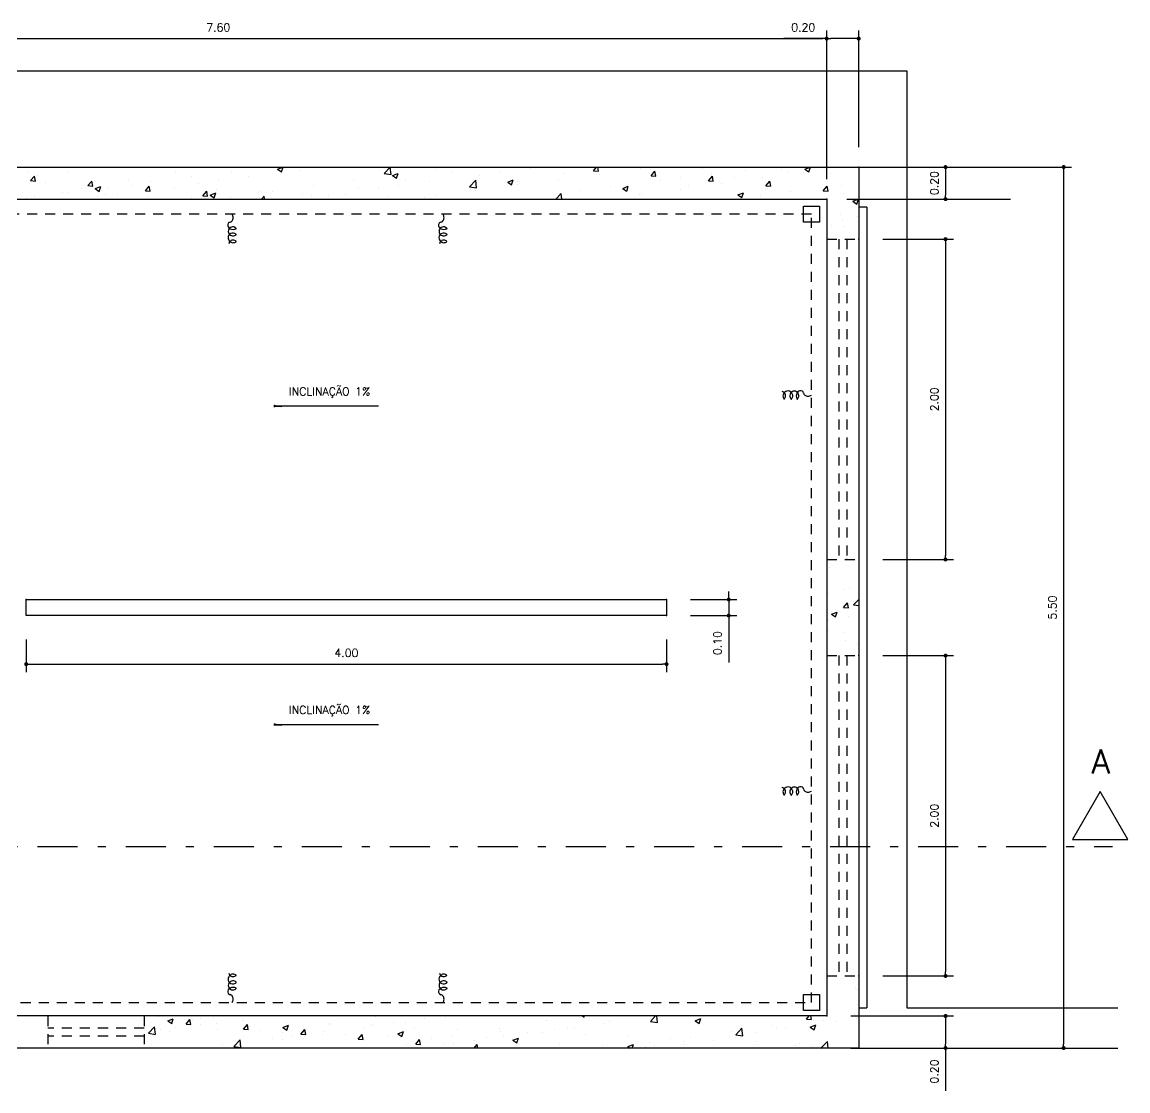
# Model space of a CAD drawing. Extents: x -14.6 to 12.4, y -16 to 11.8.
# Drawn here: x -1.39 to 12.42, y -1.5 to 11.85 of the extents above; entities that cross this region are included whole.
import ezdxf

# ---------------------------------------------------------------- set-up
doc = ezdxf.new("R2010")
doc.units = 0
doc.header["$LTSCALE"] = 0.5
doc.header["$MEASUREMENT"] = 0
doc.linetypes.add('DASHDOTX2', pattern=[2, 1, -0.5, 0, -0.5])
doc.linetypes.add('HIDDEN', pattern=[0.375, 0.25, -0.125])
doc.layers.get('0').update_dxf_attribs({"linetype": 'CONTINUOUS'})
doc.layers.get('DEFPOINTS').update_dxf_attribs({"linetype": 'CONTINUOUS'})
doc.layers.add('DETALHES', color=4, linetype='CONTINUOUS')
doc.styles.add('ROMANS', font='romans')
doc.dimstyles.new('LINEAR', dxfattribs={"dimtxt": 0.1, "dimasz": 0.05, "dimexe": 0.1, "dimexo": 0.3, "dimgap": 0.09, "dimtad": 1, "dimlfac": 0.5, "dimzin": 1, "dimtxsty": 'ROMANS', "dimblk1": 'DOT', "dimblk2": 'DOT', "dimsah": 1, "dimcen": 0.09, "dimclrd": 1, "dimclre": 1, "dimclrt": 3, "dimazin": 3, "dimtfac": 1, "dimtdec": 4, "dimtmove": 0, "dimatfit": 3, "dimtolj": 1, "dimtzin": 1})
doc.dimstyles.new('TEXTO', dxfattribs={"dimtxt": 0.1, "dimasz": 0.1, "dimexe": 0.1, "dimexo": 0.3, "dimgap": 0.09, "dimtad": 1, "dimdec": 4, "dimlfac": 0.5, "dimzin": 5, "dimtxsty": 'ROMANS', "dimcen": 0.09, "dimclrd": 1, "dimclre": 1, "dimclrt": 3, "dimazin": 3, "dimtfac": 1, "dimtdec": 4, "dimtmove": 0, "dimatfit": 3, "dimtolj": 1, "dimtzin": 0})

# ---------------------------------------------------------------- blocks, each defined once
blk = doc.blocks.new('_DOT')
at = {"color": 0, "linetype": 'BYBLOCK'}
blk.add_line((-0.5, 0), (-1, 0), dxfattribs=at)
at = {"color": 0, "linetype": 'BYBLOCK', "const_width": 0.5}
blk.add_lwpolyline([(-0.25, 0, 1), (0.25, 0, 1)], format="xyb", close=True, dxfattribs=at)
blk = doc.blocks.new('*D13')
at = {"color": 1, "linetype": 'BYBLOCK'}
for p, q in [((8.956, 10.038), (10.241, 10.038)), ((10.141, 9.988), (10.141, 9.688)), ((8.956, 9.638), (10.241, 9.638))]:
    blk.add_line(p, q, dxfattribs=at)
at = {"layer": 'DEFPOINTS', "color": 0, "linetype": 'BYBLOCK'}
for p in [(8.656, 10.038), (8.656, 9.638), (10.141, 9.638)]:
    blk.add_point(p, dxfattribs=at)
at = {"color": 1, "linetype": 'BYBLOCK', "xscale": 0.05, "yscale": 0.05, "zscale": 0.05}
for p, rotation in [((10.141, 10.038), 90), ((10.141, 9.638), 270)]:
    blk.add_blockref('_DOT', p, dxfattribs=dict(at, rotation=rotation))
at = {"color": 3, "linetype": 'BYBLOCK', "insert": (10.001, 9.838), "char_height": 0.1, "attachment_point": 5, "rotation": 90, "style": 'ROMANS'}
blk.add_mtext('\\A1;0.20', dxfattribs=at)
blk = doc.blocks.new('*D14')
at = {"color": 1, "linetype": 'BYBLOCK'}
for p, q in [((8.656, 9.938), (8.656, 11.742)), ((9.056, 10.338), (9.056, 11.742)), ((8.656, 11.642), (8.121, 11.642)), ((9.006, 11.642), (8.706, 11.642))]:
    blk.add_line(p, q, dxfattribs=at)
at = {"layer": 'DEFPOINTS', "color": 0, "linetype": 'BYBLOCK'}
for p in [(8.656, 11.642), (9.056, 10.038), (8.656, 9.638)]:
    blk.add_point(p, dxfattribs=at)
at = {"color": 1, "linetype": 'BYBLOCK', "xscale": 0.05, "yscale": 0.05, "zscale": 0.05, "rotation": 180}
blk.add_blockref('_DOT', (8.656, 11.642), dxfattribs=at)
at = {"color": 1, "linetype": 'BYBLOCK', "xscale": 0.05, "yscale": 0.05, "zscale": 0.05}
blk.add_blockref('_DOT', (9.056, 11.642), dxfattribs=at)
at = {"color": 3, "linetype": 'BYBLOCK', "insert": (8.363, 11.782), "char_height": 0.1, "attachment_point": 5, "style": 'ROMANS'}
blk.add_mtext('\\A1;0.20', dxfattribs=at)
blk = doc.blocks.new('*D15')
at = {"color": 1, "linetype": 'BYBLOCK'}
for p, q in [((-6.544, 9.938), (-6.544, 11.742)), ((8.656, 9.938), (8.656, 11.742)), ((-6.494, 11.642), (8.606, 11.642))]:
    blk.add_line(p, q, dxfattribs=at)
at = {"layer": 'DEFPOINTS', "color": 0, "linetype": 'BYBLOCK'}
for p in [(8.656, 11.642), (-6.544, 9.638), (8.656, 9.638)]:
    blk.add_point(p, dxfattribs=at)
at = {"color": 1, "linetype": 'BYBLOCK', "xscale": 0.05, "yscale": 0.05, "zscale": 0.05, "rotation": 180}
blk.add_blockref('_DOT', (-6.544, 11.642), dxfattribs=at)
at = {"color": 1, "linetype": 'BYBLOCK', "xscale": 0.05, "yscale": 0.05, "zscale": 0.05}
blk.add_blockref('_DOT', (8.656, 11.642), dxfattribs=at)
at = {"color": 3, "linetype": 'BYBLOCK', "insert": (1.056, 11.782), "char_height": 0.1, "attachment_point": 5, "style": 'ROMANS'}
blk.add_mtext('\\A1;7.60', dxfattribs=at)
blk = doc.blocks.new('*D17')
at = {"color": 1, "linetype": 'BYBLOCK'}
for p, q in [((9.356, 9.138), (10.241, 9.138)), ((10.141, 9.088), (10.141, 5.188)), ((9.356, 5.138), (10.241, 5.138))]:
    blk.add_line(p, q, dxfattribs=at)
at = {"layer": 'DEFPOINTS', "color": 0, "linetype": 'BYBLOCK'}
for p in [(9.056, 9.138), (9.056, 5.138), (10.141, 5.138)]:
    blk.add_point(p, dxfattribs=at)
at = {"color": 1, "linetype": 'BYBLOCK', "xscale": 0.05, "yscale": 0.05, "zscale": 0.05}
for p, rotation in [((10.141, 9.138), 90), ((10.141, 5.138), 270)]:
    blk.add_blockref('_DOT', p, dxfattribs=dict(at, rotation=rotation))
at = {"color": 3, "linetype": 'BYBLOCK', "insert": (10.001, 7.138), "char_height": 0.1, "attachment_point": 5, "rotation": 90, "style": 'ROMANS'}
blk.add_mtext('\\A1;2.00', dxfattribs=at)
blk = doc.blocks.new('*D18')
at = {"color": 1, "linetype": 'BYBLOCK'}
for p, q in [((9.356, 3.938), (10.241, 3.938)), ((10.141, 3.888), (10.141, -0.012)), ((9.356, -0.062), (10.241, -0.062))]:
    blk.add_line(p, q, dxfattribs=at)
at = {"layer": 'DEFPOINTS', "color": 0, "linetype": 'BYBLOCK'}
for p in [(9.056, 3.938), (9.056, -0.062), (10.141, -0.062)]:
    blk.add_point(p, dxfattribs=at)
at = {"color": 1, "linetype": 'BYBLOCK', "xscale": 0.05, "yscale": 0.05, "zscale": 0.05}
for p, rotation in [((10.141, 3.938), 90), ((10.141, -0.062), 270)]:
    blk.add_blockref('_DOT', p, dxfattribs=dict(at, rotation=rotation))
at = {"color": 3, "linetype": 'BYBLOCK', "insert": (10.001, 1.938), "char_height": 0.1, "attachment_point": 5, "rotation": 90, "style": 'ROMANS'}
blk.add_mtext('\\A1;2.00', dxfattribs=at)
blk = doc.blocks.new('*D19')
at = {"color": 1, "linetype": 'BYBLOCK'}
for p, q in [((8.956, -0.562), (10.241, -0.562)), ((10.141, -0.612), (10.141, -0.912)), ((8.956, -0.962), (10.241, -0.962)), ((10.141, -0.962), (10.141, -1.497))]:
    blk.add_line(p, q, dxfattribs=at)
at = {"layer": 'DEFPOINTS', "color": 0, "linetype": 'BYBLOCK'}
for p in [(8.656, -0.562), (8.656, -0.962), (10.141, -0.962)]:
    blk.add_point(p, dxfattribs=at)
at = {"color": 1, "linetype": 'BYBLOCK', "xscale": 0.05, "yscale": 0.05, "zscale": 0.05}
for p, rotation in [((10.141, -0.562), 90), ((10.141, -0.962), 270)]:
    blk.add_blockref('_DOT', p, dxfattribs=dict(at, rotation=rotation))
at = {"color": 3, "linetype": 'BYBLOCK', "insert": (10.001, -1.255), "char_height": 0.1, "attachment_point": 5, "rotation": 90, "style": 'ROMANS'}
blk.add_mtext('\\A1;0.20', dxfattribs=at)
blk = doc.blocks.new('*D25')
at = {"color": 1, "linetype": 'BYBLOCK'}
for p, q in [((-1.344, 4.138), (-1.344, 3.732)), ((6.656, 4.138), (6.656, 3.732)), ((-1.294, 3.832), (6.606, 3.832))]:
    blk.add_line(p, q, dxfattribs=at)
at = {"layer": 'DEFPOINTS', "color": 0, "linetype": 'BYBLOCK'}
for p in [(-1.344, 4.438), (6.656, 4.438), (6.656, 3.832)]:
    blk.add_point(p, dxfattribs=at)
at = {"color": 1, "linetype": 'BYBLOCK', "xscale": 0.05, "yscale": 0.05, "zscale": 0.05, "rotation": 180}
blk.add_blockref('_DOT', (-1.344, 3.832), dxfattribs=at)
at = {"color": 1, "linetype": 'BYBLOCK', "xscale": 0.05, "yscale": 0.05, "zscale": 0.05}
blk.add_blockref('_DOT', (6.656, 3.832), dxfattribs=at)
at = {"color": 3, "linetype": 'BYBLOCK', "insert": (2.656, 3.972), "char_height": 0.1, "attachment_point": 5, "style": 'ROMANS'}
blk.add_mtext('\\A1;4.00', dxfattribs=at)
blk = doc.blocks.new('*D26')
at = {"color": 1, "linetype": 'BYBLOCK'}
for p, q in [((7.432, 4.688), (7.432, 4.738)), ((6.956, 4.638), (7.532, 4.638)), ((7.432, 4.638), (7.432, 4.438)), ((6.956, 4.438), (7.532, 4.438)), ((7.432, 4.388), (7.432, 3.853))]:
    blk.add_line(p, q, dxfattribs=at)
at = {"layer": 'DEFPOINTS', "color": 0, "linetype": 'BYBLOCK'}
for p in [(6.656, 4.638), (6.656, 4.438), (7.432, 4.438)]:
    blk.add_point(p, dxfattribs=at)
at = {"color": 1, "linetype": 'BYBLOCK', "xscale": 0.05, "yscale": 0.05, "zscale": 0.05}
for p, rotation in [((7.432, 4.638), 270), ((7.432, 4.438), 90)]:
    blk.add_blockref('_DOT', p, dxfattribs=dict(at, rotation=rotation))
at = {"color": 3, "linetype": 'BYBLOCK', "insert": (7.292, 4.095), "char_height": 0.1, "attachment_point": 5, "rotation": 90, "style": 'ROMANS'}
blk.add_mtext('\\A1;0.10', dxfattribs=at)
blk = doc.blocks.new('*D27')
at = {"color": 1, "linetype": 'BYBLOCK'}
for p, q in [((9.356, 10.038), (11.716, 10.038)), ((11.616, 9.988), (11.616, -0.912)), ((9.356, -0.962), (11.716, -0.962))]:
    blk.add_line(p, q, dxfattribs=at)
at = {"layer": 'DEFPOINTS', "color": 0, "linetype": 'BYBLOCK'}
for p in [(9.056, 10.038), (9.056, -0.962), (11.616, -0.962)]:
    blk.add_point(p, dxfattribs=at)
at = {"color": 1, "linetype": 'BYBLOCK', "xscale": 0.05, "yscale": 0.05, "zscale": 0.05}
for p, rotation in [((11.616, 10.038), 90), ((11.616, -0.962), 270)]:
    blk.add_blockref('_DOT', p, dxfattribs=dict(at, rotation=rotation))
at = {"color": 3, "linetype": 'BYBLOCK', "insert": (11.476, 4.538), "char_height": 0.1, "attachment_point": 5, "rotation": 90, "style": 'ROMANS'}
blk.add_mtext('\\A1;5.50', dxfattribs=at)

msp = doc.modelspace()

# ---------------------------------------------------------------- linework, layer by layer
at = {"color": 1, "linetype": 'BYBLOCK'}
for p, q in [((8.656, 9.888), (8.656, 11.742)), ((9.056, 10.288), (9.056, 11.742)), ((-6.444, 11.642), (8.556, 11.642)), ((9.306, 10.038), (10.954, 10.038)), ((8.906, 9.638), (10.954, 9.638))]:
    msp.add_line(p, q, dxfattribs=at)
at = {"color": 3}
for p, q in [((-6.944, 11.238), (9.656, 11.238)), ((9.656, 11.238), (9.656, -0.462)), ((9.156, 9.538), (9.056, 9.538)), ((9.156, 9.538), (9.156, -0.462)), ((9.056, -0.462), (9.156, -0.462)), ((9.656, -0.462), (12.293, -0.462)), ((9.056, -0.962), (12.293, -0.962))]:
    msp.add_line(p, q, dxfattribs=at)
at = {"color": 4}
for p, q in [((-6.944, 10.038), (9.056, 10.038)), ((9.056, 10.038), (9.056, -0.962)), ((-6.544, 9.638), (8.656, 9.638)), ((8.368, 9.35), (8.368, 9.55)), ((8.368, 9.55), (8.568, 9.55)), ((8.568, 9.55), (8.568, 9.35)), ((8.656, 9.638), (8.656, -0.562)), ((8.568, 9.35), (8.368, 9.35)), ((8.368, -0.495), (8.368, -0.295)), ((8.368, -0.295), (8.568, -0.295)), ((8.568, -0.295), (8.568, -0.495)), ((8.568, -0.495), (8.368, -0.495)), ((8.656, -0.562), (-6.544, -0.562)), ((9.056, -0.962), (-6.944, -0.962))]:
    msp.add_line(p, q, dxfattribs=at)
at = {"color": 1}
for p, q in [((-1.322, 9.978), (-1.322, 9.978)), ((-0.825, 9.978), (-0.825, 9.978)), ((0.515, 9.975), (0.515, 9.975)), ((1.223, 9.989), (1.223, 9.989)), ((1.796, 10.011), (1.865, 10.038)), ((1.796, 10.011), (1.846, 9.978)), ((1.846, 9.978), (1.866, 10.038)), ((2.065, 9.998), (2.065, 9.998)), ((2.315, 10.031), (2.315, 10.031)), ((3.126, 9.958), (3.203, 10.038)), ((3.126, 9.958), (3.215, 9.944)), ((3.215, 9.944), (3.204, 10.038)), ((3.233, 9.931), (3.303, 9.958)), ((3.283, 9.898), (3.304, 9.958)), ((3.781, 10.011), (3.781, 10.011)), ((3.973, 9.979), (3.973, 9.979)), ((4.574, 9.969), (4.574, 9.969)), ((4.952, 10.019), (4.952, 10.019)), ((5.379, 9.96), (5.379, 9.96)), ((5.745, 9.993), (5.782, 10.038)), ((5.745, 9.993), (5.805, 9.988)), ((5.805, 9.988), (5.796, 10.038)), ((5.812, 9.951), (5.812, 9.951)), ((6.331, 10.026), (6.331, 10.026)), ((6.462, 9.93), (6.51, 9.988)), ((6.522, 9.925), (6.51, 9.988)), ((7.105, 10.022), (7.105, 10.022)), ((7.211, 9.956), (7.211, 9.956)), ((7.639, 9.999), (7.639, 9.999)), ((8.093, 10.011), (8.093, 10.011)), ((8.172, 9.976), (8.172, 9.976)), ((8.371, 9.973), (8.371, 9.973)), ((8.385, 10.014), (8.448, 10.038)), ((8.385, 10.014), (8.435, 9.98)), ((8.435, 9.98), (8.454, 10.038)), ((8.706, 9.954), (8.706, 9.954)), ((8.876, 10.037), (8.876, 10.037)), ((-1.289, 9.869), (-1.241, 9.926)), ((-1.289, 9.869), (-1.229, 9.863)), ((-1.229, 9.863), (-1.241, 9.926)), ((-1.203, 9.928), (-1.203, 9.928)), ((-1.097, 9.849), (-1.097, 9.849)), ((-0.572, 9.806), (-0.523, 9.863)), ((-0.564, 9.826), (-0.564, 9.826)), ((-0.512, 9.801), (-0.523, 9.863)), ((-0.068, 9.875), (-0.068, 9.875)), ((0.204, 9.855), (0.204, 9.855)), ((0.717, 9.925), (0.717, 9.925)), ((0.804, 9.832), (0.804, 9.832)), ((1.055, 9.865), (1.055, 9.865)), ((1.434, 9.915), (1.434, 9.915)), ((2.748, 9.866), (2.748, 9.866)), ((3.233, 9.931), (3.283, 9.898)), ((3.268, 9.941), (3.268, 9.941)), ((3.389, 9.879), (3.389, 9.879)), ((3.692, 9.853), (3.692, 9.853)), ((4.193, 9.792), (4.271, 9.873)), ((4.282, 9.778), (4.271, 9.873)), ((4.323, 9.936), (4.323, 9.936)), ((4.671, 9.851), (4.741, 9.878)), ((4.671, 9.851), (4.72, 9.818)), ((4.72, 9.818), (4.741, 9.878)), ((4.793, 9.817), (4.793, 9.817)), ((4.795, 9.86), (4.795, 9.86)), ((5.307, 9.887), (5.307, 9.887)), ((6.462, 9.93), (6.522, 9.925)), ((6.581, 9.873), (6.581, 9.873)), ((6.832, 9.906), (6.832, 9.906)), ((6.927, 9.81), (6.927, 9.81)), ((7.179, 9.868), (7.228, 9.925)), ((7.179, 9.868), (7.239, 9.862)), ((7.239, 9.863), (7.228, 9.925)), ((7.338, 9.828), (7.338, 9.828)), ((7.51, 9.91), (7.51, 9.91)), ((7.857, 9.903), (7.857, 9.903)), ((7.897, 9.805), (7.945, 9.862)), ((7.957, 9.8), (7.945, 9.862)), ((8.84, 9.811), (8.84, 9.811)), ((-1.235, 9.675), (-1.235, 9.675)), ((-0.886, 9.715), (-0.886, 9.715)), ((-0.82, 9.716), (-0.82, 9.716)), ((-0.652, 9.775), (-0.652, 9.775)), ((-0.572, 9.806), (-0.512, 9.801)), ((-0.481, 9.769), (-0.411, 9.796)), ((-0.481, 9.769), (-0.431, 9.735)), ((-0.431, 9.735), (-0.411, 9.796)), ((-0.353, 9.692), (-0.353, 9.692)), ((-0.315, 9.78), (-0.315, 9.78)), ((-0.206, 9.699), (-0.206, 9.699)), ((-0.03, 9.804), (-0.03, 9.804)), ((0.146, 9.743), (0.194, 9.8)), ((0.146, 9.743), (0.205, 9.738)), ((0.173, 9.749), (0.173, 9.749)), ((0.205, 9.738), (0.194, 9.801)), ((0.504, 9.781), (0.504, 9.781)), ((0.863, 9.68), (0.911, 9.738)), ((0.863, 9.68), (0.923, 9.675)), ((0.923, 9.675), (0.911, 9.738)), ((0.956, 9.689), (1.026, 9.716)), ((0.956, 9.689), (1.006, 9.655)), ((1.006, 9.655), (1.026, 9.716)), ((1.038, 9.759), (1.038, 9.759)), ((1.572, 9.736), (1.572, 9.736)), ((1.597, 9.638), (1.628, 9.675)), ((1.635, 9.638), (1.628, 9.675)), ((1.73, 9.731), (1.73, 9.731)), ((2.106, 9.714), (2.106, 9.714)), ((2.223, 9.679), (2.223, 9.679)), ((2.243, 9.802), (2.243, 9.802)), ((2.431, 9.687), (2.431, 9.687)), ((2.639, 9.691), (2.639, 9.691)), ((2.806, 9.779), (2.806, 9.779)), ((3.063, 9.77), (3.063, 9.77)), ((3.313, 9.803), (3.313, 9.803)), ((3.769, 9.678), (3.769, 9.678)), ((4.193, 9.792), (4.282, 9.778)), ((4.212, 9.76), (4.212, 9.76)), ((4.274, 9.742), (4.274, 9.742)), ((5.271, 9.638), (5.338, 9.708)), ((5.321, 9.707), (5.321, 9.707)), ((5.346, 9.638), (5.338, 9.708)), ((5.571, 9.74), (5.571, 9.74)), ((5.95, 9.79), (5.95, 9.79)), ((6.108, 9.771), (6.178, 9.798)), ((6.108, 9.771), (6.157, 9.738)), ((6.158, 9.738), (6.178, 9.798)), ((6.319, 9.694), (6.319, 9.694)), ((6.344, 9.71), (6.344, 9.71)), ((6.833, 9.764), (6.833, 9.764)), ((7.545, 9.691), (7.615, 9.718)), ((7.545, 9.691), (7.595, 9.657)), ((7.595, 9.658), (7.615, 9.718)), ((7.829, 9.678), (7.829, 9.678)), ((7.897, 9.805), (7.956, 9.8)), ((8.208, 9.728), (8.208, 9.728)), ((8.614, 9.742), (8.662, 9.8)), ((8.614, 9.742), (8.674, 9.737)), ((8.674, 9.737), (8.662, 9.8)), ((8.864, 9.704), (8.864, 9.704)), ((-1.334, 9.645), (-1.334, 9.645)), ((-0.456, 9.666), (-0.456, 9.666)), ((0.181, 9.669), (0.181, 9.669)), ((0.715, 9.647), (0.715, 9.647)), ((1.21, 9.656), (1.21, 9.656)), ((3.173, 9.668), (3.173, 9.668)), ((3.629, 9.66), (3.629, 9.66)), ((3.707, 9.646), (3.707, 9.646)), ((7.579, 9.645), (7.579, 9.645)), ((8.358, 9.64), (8.358, 9.64)), ((8.982, 9.611), (9.052, 9.638)), ((8.982, 9.611), (9.032, 9.577)), ((9.032, 9.577), (9.052, 9.638)), ((8.827, 9.449), (8.827, 9.449)), ((9.045, 9.42), (9.045, 9.42)), ((8.722, 9.309), (8.722, 9.309)), ((8.851, 9.372), (8.851, 9.372)), ((8.875, 9.294), (8.875, 9.294)), ((8.665, 5.045), (8.665, 5.045)), ((8.693, 5.044), (8.693, 5.044)), ((8.681, 4.711), (8.681, 4.711)), ((8.873, 4.767), (8.873, 4.767)), ((8.939, 4.787), (8.939, 4.787)), ((8.868, 4.54), (8.916, 4.597)), ((8.928, 4.534), (8.916, 4.597)), ((8.992, 4.571), (9.056, 4.638)), ((8.992, 4.571), (9.056, 4.562)), ((8.716, 4.455), (8.786, 4.482)), ((8.716, 4.455), (8.766, 4.421)), ((8.766, 4.421), (8.786, 4.482)), ((8.868, 4.54), (8.928, 4.534)), ((8.926, 4.425), (8.926, 4.425)), ((8.669, 4.378), (8.669, 4.378)), ((8.675, 4.392), (8.675, 4.392)), ((8.678, 4.256), (8.678, 4.256)), ((8.863, 4.229), (8.863, 4.229)), ((8.657, 4.045), (8.657, 4.045)), ((8.663, 4.031), (8.663, 4.031)), ((8.889, 4.122), (8.889, 4.122)), ((9.041, 4.081), (9.041, 4.081)), ((9.018, -0.207), (9.018, -0.207)), ((9.037, -0.237), (9.037, -0.237)), ((9.006, -0.54), (9.006, -0.54)), ((9.04, -0.42), (9.04, -0.42)), ((0.304, -0.57), (0.304, -0.57)), ((0.424, -0.623), (0.494, -0.597)), ((0.424, -0.623), (0.474, -0.657)), ((0.474, -0.657), (0.494, -0.596)), ((0.654, -0.662), (0.702, -0.605)), ((0.654, -0.662), (0.713, -0.667)), ((0.713, -0.667), (0.702, -0.605)), ((0.739, -0.61), (0.739, -0.61)), ((0.833, -0.664), (0.833, -0.664)), ((0.838, -0.592), (0.838, -0.592)), ((0.99, -0.577), (0.99, -0.577)), ((1.033, -0.651), (1.033, -0.651)), ((1.353, -0.589), (1.353, -0.589)), ((1.371, -0.725), (1.419, -0.667)), ((1.372, -0.615), (1.372, -0.615)), ((1.431, -0.73), (1.419, -0.667)), ((1.861, -0.704), (1.931, -0.677)), ((1.905, -0.637), (1.905, -0.637)), ((1.911, -0.737), (1.931, -0.677)), ((2.439, -0.66), (2.439, -0.66)), ((2.439, -0.671), (2.439, -0.671)), ((2.973, -0.683), (2.973, -0.683)), ((2.997, -0.672), (2.997, -0.672)), ((3.022, -0.571), (3.022, -0.571)), ((3.248, -0.639), (3.248, -0.639)), ((3.392, -0.642), (3.392, -0.642)), ((3.626, -0.59), (3.626, -0.59)), ((3.897, -0.578), (3.897, -0.578)), ((5.154, -0.62), (5.154, -0.62)), ((5.607, -0.562), (5.625, -0.575)), ((5.625, -0.575), (5.63, -0.562)), ((5.885, -0.652), (5.885, -0.652)), ((5.942, -0.626), (5.942, -0.626)), ((6.453, -0.63), (6.518, -0.562)), ((6.453, -0.63), (6.542, -0.644)), ((6.516, -0.569), (6.516, -0.569)), ((6.542, -0.644), (6.533, -0.562)), ((7.013, -0.621), (7.083, -0.594)), ((7.013, -0.621), (7.062, -0.655)), ((7.063, -0.655), (7.083, -0.594)), ((7.981, -0.679), (7.981, -0.679)), ((8.405, -0.6), (8.437, -0.562)), ((8.405, -0.6), (8.464, -0.605)), ((8.45, -0.701), (8.52, -0.674)), ((8.465, -0.605), (8.457, -0.562)), ((8.487, -0.615), (8.487, -0.615)), ((8.5, -0.735), (8.52, -0.674)), ((8.612, -0.616), (8.612, -0.616)), ((8.774, -0.631), (8.774, -0.631)), ((9.025, -0.598), (9.025, -0.598)), ((0.182, -0.777), (0.26, -0.696)), ((0.182, -0.777), (0.271, -0.791)), ((0.271, -0.79), (0.26, -0.696)), ((0.328, -0.728), (0.328, -0.728)), ((0.45, -0.752), (0.45, -0.752)), ((0.515, -0.704), (0.515, -0.704)), ((1.049, -0.727), (1.049, -0.727)), ((1.371, -0.725), (1.431, -0.73)), ((1.583, -0.749), (1.583, -0.749)), ((1.856, -0.771), (1.856, -0.771)), ((1.861, -0.704), (1.911, -0.737)), ((1.987, -0.805), (1.987, -0.805)), ((2.088, -0.788), (2.136, -0.73)), ((2.088, -0.788), (2.148, -0.793)), ((2.116, -0.772), (2.116, -0.772)), ((2.148, -0.793), (2.136, -0.73)), ((2.359, -0.787), (2.359, -0.787)), ((2.366, -0.756), (2.366, -0.756)), ((2.65, -0.794), (2.65, -0.794)), ((2.805, -0.85), (2.854, -0.793)), ((2.865, -0.856), (2.854, -0.793)), ((2.879, -0.712), (2.879, -0.712)), ((3.184, -0.817), (3.184, -0.817)), ((3.298, -0.784), (3.368, -0.757)), ((3.298, -0.784), (3.348, -0.817)), ((3.348, -0.817), (3.368, -0.757)), ((3.507, -0.705), (3.507, -0.705)), ((3.987, -0.821), (3.987, -0.821)), ((4.041, -0.728), (4.041, -0.728)), ((4.571, -0.72), (4.571, -0.72)), ((4.575, -0.75), (4.575, -0.75)), ((4.624, -0.818), (4.624, -0.818)), ((4.918, -0.765), (4.918, -0.765)), ((5.108, -0.773), (5.108, -0.773)), ((5.256, -0.735), (5.256, -0.735)), ((5.423, -0.701), (5.423, -0.701)), ((5.506, -0.702), (5.506, -0.702)), ((5.642, -0.795), (5.642, -0.795)), ((6.176, -0.818), (6.176, -0.818)), ((6.949, -0.825), (6.949, -0.825)), ((7.445, -0.817), (7.445, -0.817)), ((7.468, -0.75), (7.468, -0.75)), ((7.514, -0.797), (7.514, -0.797)), ((7.521, -0.796), (7.598, -0.715)), ((7.521, -0.796), (7.609, -0.81)), ((7.61, -0.809), (7.598, -0.715)), ((7.764, -0.764), (7.764, -0.764)), ((8.028, -0.716), (8.028, -0.716)), ((8.143, -0.715), (8.143, -0.715)), ((8.45, -0.701), (8.5, -0.735)), ((1.105, -0.921), (1.105, -0.921)), ((1.25, -0.942), (1.328, -0.861)), ((1.25, -0.942), (1.339, -0.956)), ((1.273, -0.871), (1.273, -0.871)), ((1.339, -0.956), (1.328, -0.861)), ((1.341, -0.921), (1.341, -0.921)), ((1.737, -0.838), (1.737, -0.838)), ((1.854, -0.851), (1.854, -0.851)), ((2.805, -0.85), (2.865, -0.856)), ((3.404, -0.921), (3.404, -0.921)), ((3.523, -0.913), (3.571, -0.856)), ((3.523, -0.913), (3.582, -0.918)), ((3.582, -0.918), (3.571, -0.856)), ((3.718, -0.839), (3.718, -0.839)), ((3.885, -0.911), (3.885, -0.911)), ((3.995, -0.901), (3.995, -0.901)), ((4.245, -0.868), (4.245, -0.868)), ((4.251, -0.962), (4.288, -0.918)), ((4.252, -0.862), (4.252, -0.862)), ((4.296, -0.962), (4.288, -0.918)), ((4.404, -0.836), (4.404, -0.836)), ((4.735, -0.864), (4.805, -0.837)), ((4.735, -0.864), (4.785, -0.897)), ((4.785, -0.897), (4.805, -0.837)), ((4.785, -0.884), (4.785, -0.884)), ((5.319, -0.907), (5.319, -0.907)), ((5.853, -0.93), (5.853, -0.93)), ((5.93, -0.959), (5.93, -0.959)), ((6.172, -0.944), (6.242, -0.917)), ((6.172, -0.944), (6.2, -0.962)), ((6.227, -0.962), (6.243, -0.917)), ((6.387, -0.952), (6.387, -0.952)), ((6.444, -0.889), (6.444, -0.889)), ((6.503, -0.93), (6.503, -0.93)), ((6.71, -0.84), (6.71, -0.84)), ((6.862, -0.917), (6.862, -0.917)), ((6.882, -0.88), (6.882, -0.88)), ((7.244, -0.863), (7.244, -0.863)), ((7.778, -0.885), (7.778, -0.885)), ((8.268, -0.936), (8.268, -0.936)), ((8.311, -0.908), (8.311, -0.908)), ((8.474, -0.948), (8.474, -0.948)), ((8.588, -0.961), (8.666, -0.88)), ((8.588, -0.961), (8.594, -0.962)), ((8.675, -0.962), (8.666, -0.88))]:
    msp.add_line(p, q, dxfattribs=at)
at = {"color": 2, "linetype": 'HIDDEN'}
for p, q in [((8.468, 9.45), (-1.863, 9.45)), ((8.468, -0.395), (8.468, 9.45)), ((8.656, 9.138), (9.056, 9.138)), ((8.806, 9.138), (8.806, 5.138)), ((8.906, 9.138), (8.906, 5.138)), ((8.656, 5.138), (9.056, 5.138)), ((8.656, 3.938), (9.056, 3.938)), ((8.806, 3.938), (8.806, -0.062)), ((8.906, 3.938), (8.906, -0.062)), ((8.656, -0.062), (9.056, -0.062)), ((-1.863, -0.395), (8.468, -0.395)), ((-1.072, -0.562), (-1.072, -0.962)), ((0.128, -0.562), (0.128, -0.962)), ((0.128, -0.712), (-1.072, -0.712)), ((0.128, -0.812), (-1.072, -0.812))]:
    msp.add_line(p, q, dxfattribs=at)
at = {"color": 5}
for p, q in [((12.072, 2.243), (11.726, 1.643)), ((12.419, 1.643), (12.072, 2.243)), ((11.726, 1.643), (12.419, 1.643))]:
    msp.add_line(p, q, dxfattribs=at)
at = {"color": 4, "linetype": 'DASHDOTX2'}
msp.add_line((-13.301, 1.556), (12.227, 1.556), dxfattribs=at)
at = {"color": 2}
for centre, radius, start, end in [((1.17, 9.406), 0.0722, 0, 35.1006), ((1.173, 9.406), 0.0697, 324.2724, 360), ((3.804, 9.406), 0.0722, 0, 35.1006), ((3.806, 9.406), 0.0697, 324.2724, 360), ((1.22, 9.313), 0.0455, 149.8045, 227.5615), ((1.206, 9.321), 0.0299, 95.7017, 149.8045), ((1.236, 9.235), 0.0559, 121.7126, 181.059), ((1.24, 9.335), 0.0759, 227.5615, 285.6717), ((1.2, 9.387), 0.0366, 275.7017, 324.2724), ((1.237, 9.235), 0.0565, 62.6878, 121.7126), ((1.229, 9.378), 0.12, 285.6717, 294.4748), ((1.218, 9.198), 0.0973, 51.2987, 62.6878), ((1.277, 9.271), 0.00336, 294.4748, 349.0581), ((1.277, 9.271), 0.00359, 349.0581, 51.2987), ((3.853, 9.313), 0.0455, 149.8045, 227.5615), ((3.84, 9.321), 0.0299, 95.7017, 149.8045), ((3.87, 9.235), 0.0559, 121.7126, 181.059), ((3.874, 9.335), 0.0759, 227.5615, 285.6717), ((3.833, 9.387), 0.0366, 275.7017, 324.2724), ((3.87, 9.235), 0.0565, 62.6878, 121.7126), ((3.862, 9.378), 0.12, 285.6717, 294.4748), ((3.851, 9.198), 0.0973, 51.2987, 62.6878), ((3.91, 9.271), 0.00359, 349.0581, 51.2987), ((3.91, 9.271), 0.00336, 294.4748, 349.0581), ((1.235, 9.158), 0.0565, 129.7261, 196.6489), ((1.237, 9.235), 0.0563, 181.059, 237.7338), ((1.247, 9.161), 0.0689, 196.6489, 241.4419), ((1.24, 9.07), 0.0549, 117.1289, 167.9833), ((1.237, 9.154), 0.0608, 65.5272, 129.7261), ((1.238, 9.237), 0.058, 237.7338, 293.4934), ((1.239, 9.072), 0.0533, 65.4147, 117.1289), ((1.225, 9.267), 0.0909, 293.4934, 306.0681), ((1.219, 9.028), 0.102, 54.9698, 65.4147), ((1.222, 9.121), 0.0978, 54.9698, 65.5272), ((1.276, 9.197), 0.00437, 3.3536, 54.9698), ((1.275, 9.197), 0.00474, 306.0681, 3.3536), ((3.868, 9.158), 0.0565, 129.7261, 196.6489), ((3.87, 9.235), 0.0563, 181.059, 237.7338), ((3.88, 9.161), 0.0689, 196.6489, 241.4419), ((3.873, 9.07), 0.0549, 117.1289, 167.9833), ((3.871, 9.154), 0.0608, 65.5272, 129.7261), ((3.871, 9.237), 0.058, 237.7338, 293.4934), ((3.872, 9.072), 0.0533, 65.4147, 117.1289), ((3.858, 9.267), 0.0909, 293.4934, 306.0681), ((3.852, 9.028), 0.102, 54.9698, 65.4147), ((3.855, 9.121), 0.0978, 54.9698, 65.5272), ((3.909, 9.197), 0.00437, 3.3536, 54.9698), ((3.909, 9.197), 0.00474, 306.0681, 3.3536), ((1.24, 9.15), 0.0562, 241.4419, 291.3522), ((1.223, 9.195), 0.104, 291.3522, 301.0018), ((1.275, 9.108), 0.00336, 354.8595, 54.9698), ((1.275, 9.108), 0.0036, 301.0018, 354.8595), ((3.874, 9.15), 0.0562, 241.4419, 291.3522), ((3.856, 9.195), 0.104, 291.3522, 301.0018), ((3.908, 9.108), 0.00336, 354.8595, 54.9698), ((3.908, 9.108), 0.0036, 301.0018, 354.8595), ((8.087, 7.181), 0.0549, 27.1289, 77.9833), ((8.166, 7.18), 0.0562, 151.4419, 201.3522), ((8.178, 7.174), 0.0689, 106.6489, 151.4419), ((8.088, 7.182), 0.0533, 335.4147, 27.1289), ((8.174, 7.186), 0.0565, 39.7261, 106.6489), ((8.253, 7.183), 0.058, 147.7338, 203.4934), ((8.252, 7.184), 0.0563, 91.059, 147.7338), ((8.171, 7.183), 0.0608, 335.5272, 39.7261), ((8.252, 7.184), 0.0559, 31.7126, 91.059), ((8.352, 7.18), 0.0759, 137.5615, 195.6717), ((8.329, 7.201), 0.0455, 59.8045, 137.5615), ((8.251, 7.184), 0.0565, 332.6878, 31.7126), ((8.337, 7.214), 0.0299, 5.7017, 59.8045), ((8.403, 7.221), 0.0366, 185.7017, 234.2724), ((8.423, 7.248), 0.0697, 234.2724, 270), ((8.423, 7.25), 0.0722, 270, 305.1006), ((8.211, 7.198), 0.104, 201.3522, 211.0018), ((8.125, 7.146), 0.0036, 211.0018, 264.8595), ((8.125, 7.145), 0.00336, 264.8595, 324.9698), ((8.044, 7.202), 0.102, 324.9698, 335.4147), ((8.283, 7.196), 0.0909, 203.4934, 216.0681), ((8.214, 7.145), 0.00474, 216.0681, 273.3536), ((8.214, 7.145), 0.00437, 273.3536, 324.9698), ((8.137, 7.198), 0.0978, 324.9698, 335.5272), ((8.394, 7.192), 0.12, 195.6717, 204.4748), ((8.288, 7.144), 0.00336, 204.4748, 259.0581), ((8.288, 7.144), 0.00359, 259.0581, 321.2987), ((8.215, 7.202), 0.0973, 321.2987, 332.6878), ((8.087, 2.237), 0.0549, 27.1289, 77.9833), ((8.166, 2.236), 0.0562, 151.4419, 201.3522), ((8.211, 2.253), 0.104, 201.3522, 211.0018), ((8.178, 2.23), 0.0689, 106.6489, 151.4419), ((8.044, 2.258), 0.102, 324.9698, 335.4147), ((8.088, 2.238), 0.0533, 335.4147, 27.1289), ((8.174, 2.242), 0.0565, 39.7261, 106.6489), ((8.253, 2.239), 0.058, 147.7338, 203.4934), ((8.283, 2.252), 0.0909, 203.4934, 216.0681), ((8.252, 2.239), 0.0563, 91.059, 147.7338), ((8.137, 2.254), 0.0978, 324.9698, 335.5272), ((8.171, 2.239), 0.0608, 335.5272, 39.7261), ((8.252, 2.24), 0.0559, 31.7126, 91.059), ((8.352, 2.236), 0.0759, 137.5615, 195.6717), ((8.394, 2.248), 0.12, 195.6717, 204.4748), ((8.215, 2.258), 0.0973, 321.2987, 332.6878), ((8.329, 2.256), 0.0455, 59.8045, 137.5615), ((8.251, 2.24), 0.0565, 332.6878, 31.7126), ((8.337, 2.27), 0.0299, 5.7017, 59.8045), ((8.403, 2.277), 0.0366, 185.7017, 234.2724), ((8.423, 2.303), 0.0697, 234.2724, 270), ((8.423, 2.306), 0.0722, 270, 305.1006), ((8.125, 2.201), 0.0036, 211.0018, 264.8595), ((8.125, 2.201), 0.00336, 264.8595, 324.9698), ((8.214, 2.201), 0.00474, 216.0681, 273.3536), ((8.214, 2.201), 0.00437, 273.3536, 324.9698), ((8.288, 2.199), 0.00336, 204.4748, 259.0581), ((8.288, 2.2), 0.00359, 259.0581, 321.2987), ((1.235, -0.103), 0.0565, 163.3511, 230.2739), ((1.247, -0.107), 0.0689, 118.5581, 163.3511), ((1.237, -0.181), 0.0563, 122.2662, 178.941), ((1.24, -0.016), 0.0549, 192.0167, 242.8711), ((1.238, -0.182), 0.058, 66.5066, 122.2662), ((1.24, -0.095), 0.0562, 68.6478, 118.5581), ((1.239, -0.017), 0.0533, 242.8711, 294.5853), ((1.223, -0.14), 0.104, 58.9982, 68.6478), ((1.219, 0.027), 0.102, 294.5853, 305.0302), ((1.225, -0.212), 0.0909, 53.9319, 66.5066), ((1.275, -0.054), 0.0036, 5.1405, 58.9982), ((1.275, -0.054), 0.00336, 305.0302, 5.1405), ((3.868, -0.103), 0.0565, 163.3511, 230.2739), ((3.88, -0.107), 0.0689, 118.5581, 163.3511), ((3.87, -0.181), 0.0563, 122.2662, 178.941), ((3.873, -0.016), 0.0549, 192.0167, 242.8711), ((3.871, -0.182), 0.058, 66.5066, 122.2662), ((3.874, -0.095), 0.0562, 68.6478, 118.5581), ((3.872, -0.017), 0.0533, 242.8711, 294.5853), ((3.856, -0.14), 0.104, 58.9982, 68.6478), ((3.852, 0.027), 0.102, 294.5853, 305.0302), ((3.858, -0.212), 0.0909, 53.9319, 66.5066), ((3.908, -0.054), 0.0036, 5.1405, 58.9982), ((3.908, -0.054), 0.00336, 305.0302, 5.1405), ((1.22, -0.258), 0.0455, 132.4385, 210.1955), ((1.236, -0.181), 0.0559, 178.941, 238.2874), ((1.24, -0.281), 0.0759, 74.3283, 132.4385), ((1.237, -0.1), 0.0608, 230.2739, 294.4728), ((1.237, -0.18), 0.0565, 238.2874, 297.3122), ((1.229, -0.323), 0.12, 65.5252, 74.3283), ((1.222, -0.066), 0.0978, 294.4728, 305.0302), ((1.218, -0.144), 0.0973, 297.3122, 308.7013), ((1.275, -0.143), 0.00474, 356.6464, 53.9319), ((1.276, -0.143), 0.00437, 305.0302, 356.6464), ((1.277, -0.217), 0.00336, 10.9419, 65.5252), ((1.277, -0.217), 0.00359, 308.7013, 10.9419), ((3.853, -0.258), 0.0455, 132.4385, 210.1955), ((3.87, -0.181), 0.0559, 178.941, 238.2874), ((3.874, -0.281), 0.0759, 74.3283, 132.4385), ((3.871, -0.1), 0.0608, 230.2739, 294.4728), ((3.87, -0.18), 0.0565, 238.2874, 297.3122), ((3.862, -0.323), 0.12, 65.5252, 74.3283), ((3.855, -0.066), 0.0978, 294.4728, 305.0302), ((3.851, -0.144), 0.0973, 297.3122, 308.7013), ((3.909, -0.143), 0.00474, 356.6464, 53.9319), ((3.909, -0.143), 0.00437, 305.0302, 356.6464), ((3.91, -0.217), 0.00336, 10.9419, 65.5252), ((3.91, -0.217), 0.00359, 308.7013, 10.9419), ((1.206, -0.266), 0.0299, 210.1955, 264.2983), ((1.2, -0.332), 0.0366, 35.7276, 84.2983), ((1.173, -0.352), 0.0697, 0, 35.7276), ((1.17, -0.352), 0.0722, 324.8994, 360), ((3.84, -0.266), 0.0299, 210.1955, 264.2983), ((3.833, -0.332), 0.0366, 35.7276, 84.2983), ((3.806, -0.352), 0.0697, 0, 35.7276), ((3.804, -0.352), 0.0722, 324.8994, 360)]:
    msp.add_arc(centre, radius, start, end, dxfattribs=at)
at = {"color": 1, "linetype": 'BYBLOCK'}
for p in [(9.056, 10.038), (9.056, 10.038), (8.656, 9.638), (8.656, 9.638), (8.656, 9.638), (8.656, 9.638), (8.656, -0.562), (8.656, -0.562)]:
    msp.add_point(p, dxfattribs=at)
at = {"color": 0, "linetype": 'BYBLOCK'}
for p in [(9.056, 9.138), (8.906, 5.138), (9.056, 3.938), (9.056, -0.062)]:
    msp.add_point(p, dxfattribs=at)
at = {"layer": 'DETALHES'}
for p, q in [((-1.344, 4.438), (-1.344, 4.638)), ((-1.344, 4.638), (6.656, 4.638)), ((6.656, 4.638), (6.656, 4.438)), ((6.656, 4.438), (-1.344, 4.438))]:
    msp.add_line(p, q, dxfattribs=at)
for p in [(-1.344, 4.638), (6.656, 4.638), (6.656, 4.638), (6.656, 4.438)]:
    msp.add_point(p, dxfattribs=at)

# ---------------------------------------------------------------- texts
at = {"color": 4, "style": 'ROMANS'}
msp.add_text('A', height=0.3, dxfattribs=at).set_placement((11.965, 2.467))
at = {"layer": 'DETALHES', "color": 3, "char_height": 0.1, "attachment_point": 4, "style": 'ROMANS'}
for insert in [(1.938, 7.222), (1.938, 3.245)]:
    msp.add_mtext('\\A1;INCLINAÇÃO 1%', dxfattribs=dict(at, insert=insert))

# ---------------------------------------------------------------- dimensions: what is measured, and where the dimension line sits
at = {"layer": 'DETALHES'}
for p1, text, picture, middle in [((-6.544, 9.638), '7.60', '*D15', (1.056, 11.782)), ((9.056, 10.038), '0.20', '*D14', (8.363, 11.782))]:
    dim = msp.add_linear_dim(base=(8.656, 11.642), p1=p1, p2=(8.656, 9.638), text=text, dimstyle='LINEAR', dxfattribs=at)
    dim.commit()
    dim.dimension.update_dxf_attribs({"geometry": picture, "text_midpoint": middle})
dim = msp.add_linear_dim(base=(10.141, 9.638), p1=(8.656, 10.038), p2=(8.656, 9.638), angle=90, text='0.20', dimstyle='LINEAR', dxfattribs=at)
dim.commit()
dim.dimension.update_dxf_attribs({"geometry": '*D13', "text_midpoint": (10.141, 9.838), "dimtype": 160})
for base, p1, p2, text, picture, middle in [((11.616, -0.962), (9.056, 10.038), (9.056, -0.962), '5.50', '*D27', (11.476, 4.538)), ((10.141, 5.138), (9.056, 9.138), (9.056, 5.138), '2.00', '*D17', (10.001, 7.138)), ((10.141, -0.062), (9.056, 3.938), (9.056, -0.062), '2.00', '*D18', (10.001, 1.938)), ((10.141, -0.962), (8.656, -0.562), (8.656, -0.962), '0.20', '*D19', (10.001, -1.255))]:
    dim = msp.add_linear_dim(base=base, p1=p1, p2=p2, angle=90, text=text, dimstyle='LINEAR', dxfattribs=at)
    dim.commit()
    dim.dimension.update_dxf_attribs({"geometry": picture, "text_midpoint": middle})
dim = msp.add_linear_dim(base=(7.432, 4.438), p1=(6.656, 4.638), p2=(6.656, 4.438), angle=90, dimstyle='LINEAR', dxfattribs=at)
dim.commit()
dim.dimension.update_dxf_attribs({"geometry": '*D26', "text_midpoint": (7.292, 4.095)})
dim = msp.add_linear_dim(base=(6.656, 3.832), p1=(-1.344, 4.438), p2=(6.656, 4.438), dimstyle='LINEAR', dxfattribs=at)
dim.commit()
dim.dimension.update_dxf_attribs({"geometry": '*D25', "text_midpoint": (2.656, 3.972)})

# ---------------------------------------------------------------- leaders
at = {"layer": 'DETALHES', "color": 1, "annotation_type": 0, "has_hookline": 1, "hookline_direction": 0, "text_width": 1.119}
for points in [[(1.848, 7.043), (1.748, 7.056), (1.848, 7.056)], [(1.848, 3.066), (1.748, 3.079), (1.848, 3.079)]]:
    msp.add_leader(points, dimstyle='TEXTO', dxfattribs=at)

doc.saveas('drawing.dxf')
